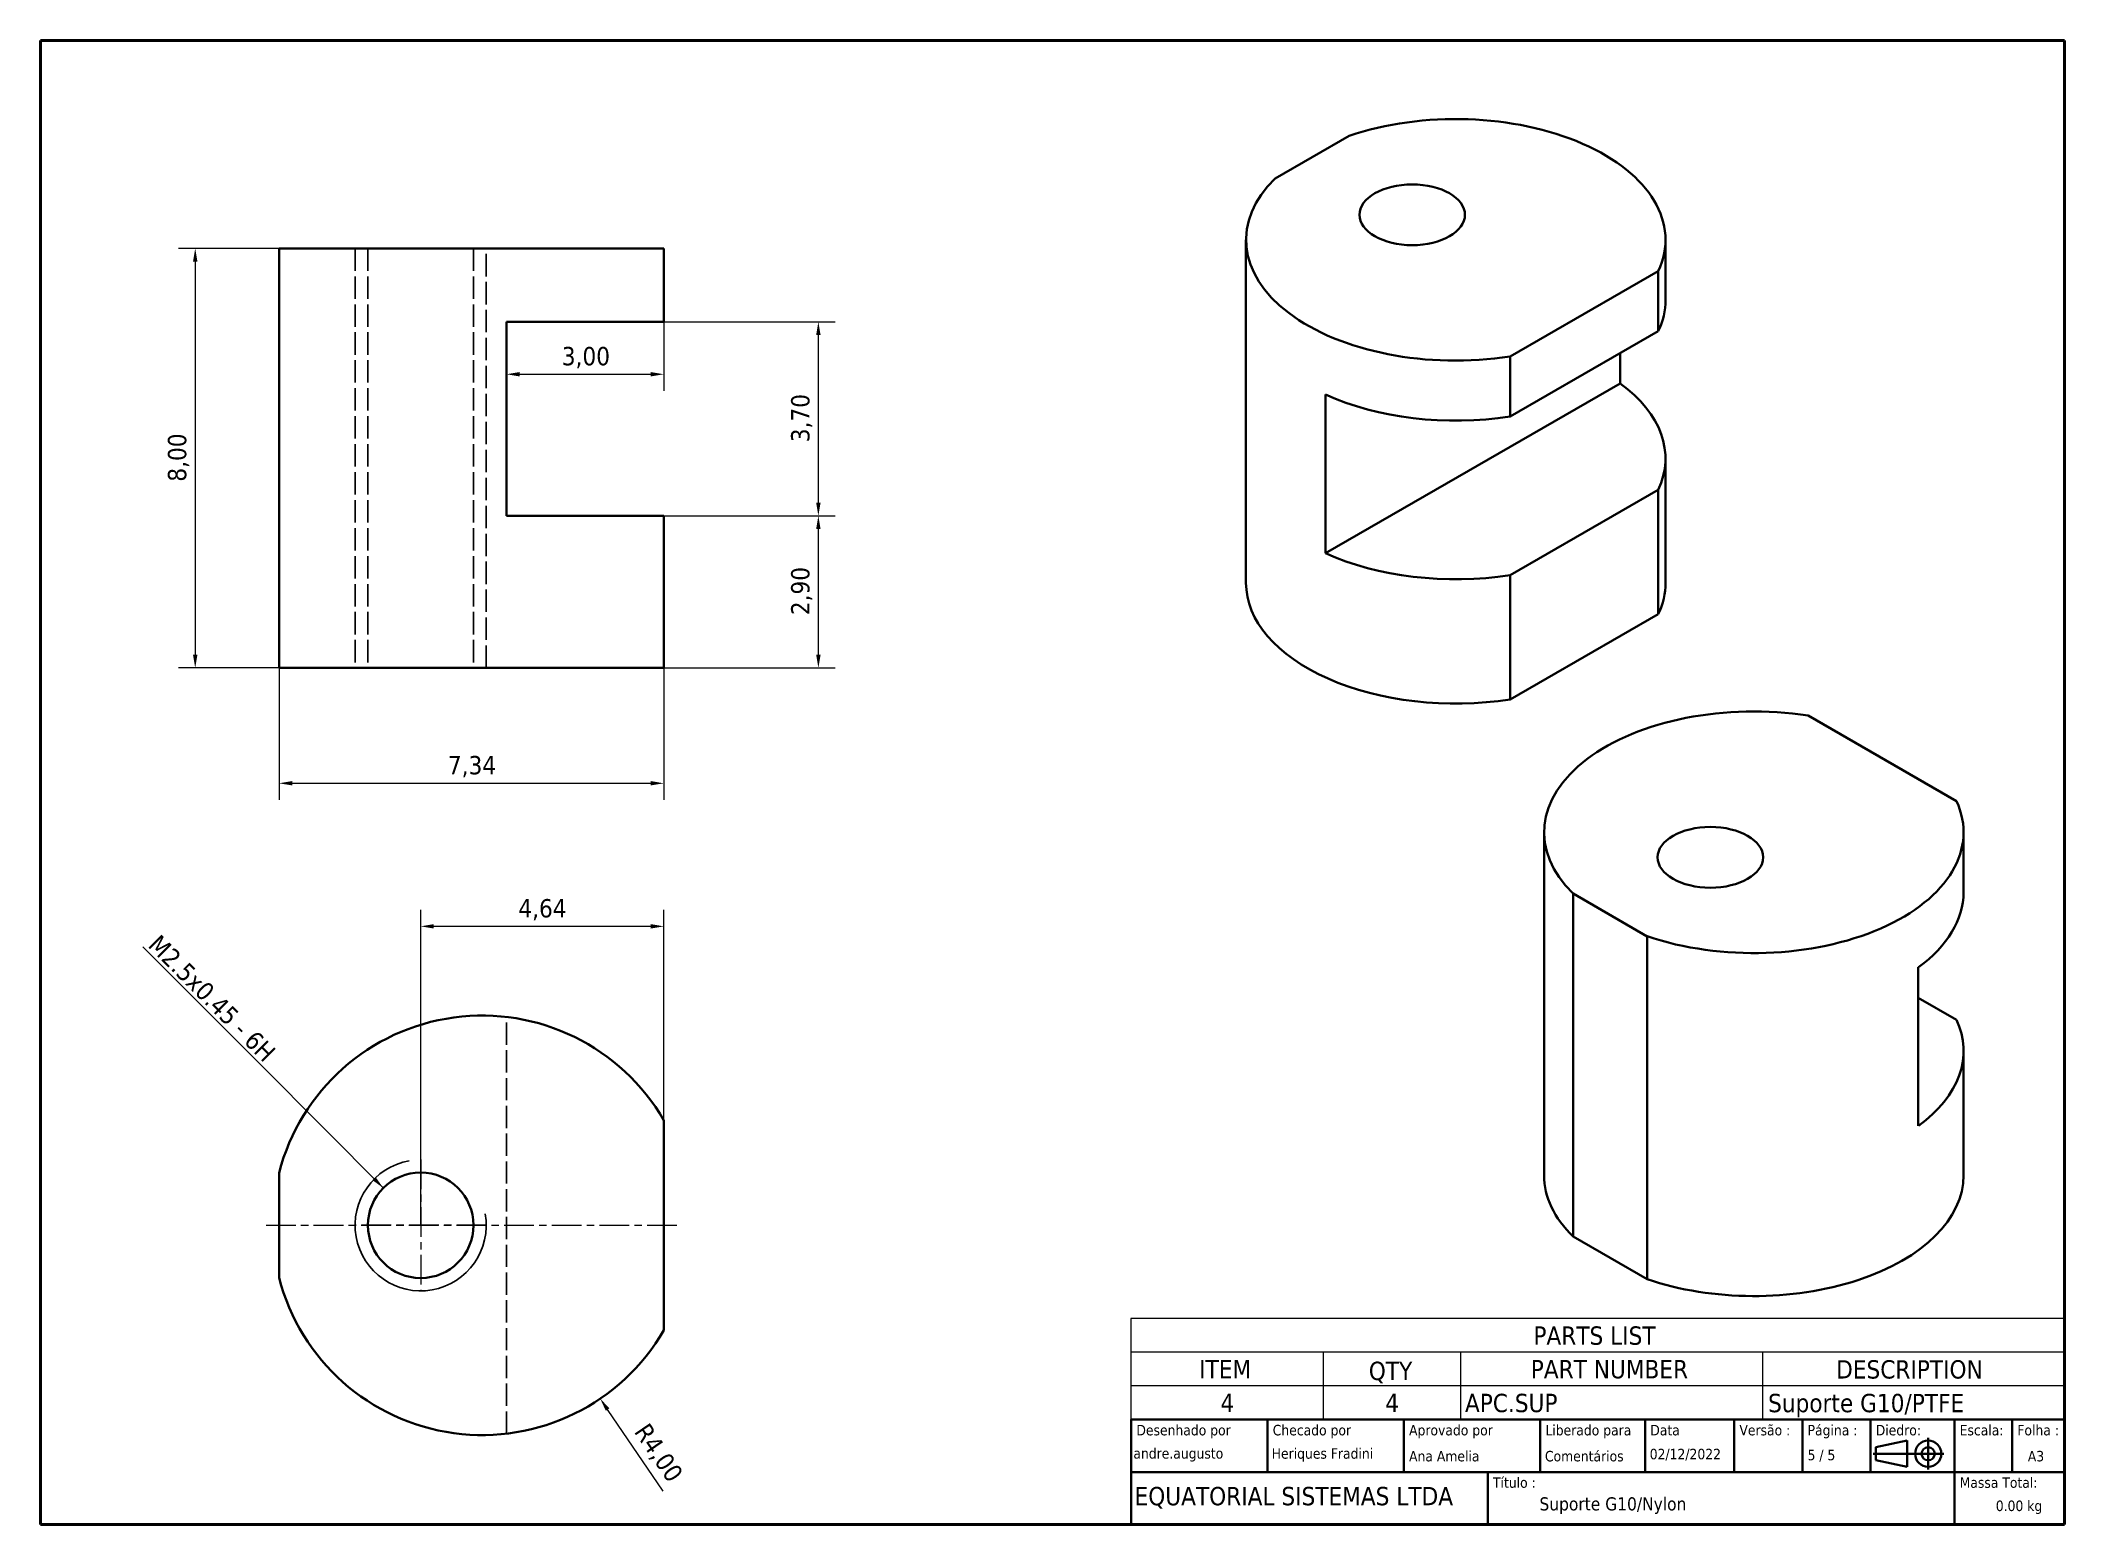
# Model space of a CAD drawing. Header units: millimetres. Extents: x 2.4 to 41, y 0.7 to 29.
import ezdxf
from ezdxf.enums import TextEntityAlignment as Align

# ---------------------------------------------------------------- set-up
doc = ezdxf.new("R2010")
doc.units = ezdxf.units.MM
doc.header["$LTSCALE"] = 0.1
doc.linetypes.add('CHAIN', pattern=[0.3543, 0.2362, -0.0295, 0.0591, -0.0295])
doc.linetypes.add('DASHED', pattern=[0.2068, 0.1655, -0.0413])
for name, color, linetype, lineweight in [('Border (ISO)', 7, 'Continuous', 70), ('Center Mark (ISO)', 7, 'Continuous', 25), ('Centerline (ISO)', 7, 'Continuous', 25), ('Dimension (ISO)', 7, 'Continuous', 25), ('Hidden (ISO)', 7, 'DASHED', 35), ('Symbol (ISO)', 7, 'Continuous', 25), ('Title (ISO)', 7, 'Continuous', 50), ('Visible (ISO)', 7, 'Continuous', 50), ('Visible Narrow (ISO)', 7, 'Continuous', 35)]:
    doc.layers.add(name, color=color, linetype=linetype, lineweight=lineweight)
doc.styles.add('Equatorial 3.5 - Azul', font='tahoma.ttf')
doc.styles.add('Note Text (ISO)', font='tahoma.ttf')
doc.styles.add('Text Style39', font='tahoma.ttf')
doc.styles.add('Text Style41', font='tahoma.ttf')
doc.dimstyles.new('Default (ISO)', dxfattribs={"dimscale": 0.1, "dimtxt": 3.5, "dimasz": 2.5, "dimexe": 3.175, "dimexo": 0, "dimgap": 0.762, "dimtad": 1, "dimrnd": 1e-08, "dimzin": 0, "dimtxsty": 'Note Text (ISO)', "dimcen": 0.09, "dimdle": 10, "dimclrd": 256, "dimclre": 256, "dimclrt": 256, "dimazin": 0, "dimtfac": 1.001486, "dimtmove": 0, "dimatfit": 3, "dimfxl": 1, "dimtolj": 1, "dimtzin": 0, "dimlwd": -1, "dimlwe": -1, "dimarcsym": 0})
doc.dimstyles.new('Default (ISO)$7', dxfattribs={"dimscale": 0.1, "dimtxt": 3.5, "dimasz": 2.5, "dimexe": 3.175, "dimexo": 0, "dimgap": 0.762, "dimtad": 1, "dimrnd": 1e-08, "dimzin": 0, "dimtxsty": 'Note Text (ISO)', "dimcen": 0.09, "dimdle": 10, "dimclrd": 256, "dimclre": 256, "dimclrt": 256, "dimazin": 0, "dimtfac": 1.001486, "dimtmove": 0, "dimatfit": 3, "dimfxl": 1, "dimtolj": 1, "dimtzin": 0, "dimlwd": -1, "dimlwe": -1, "dimarcsym": 0})

# ---------------------------------------------------------------- blocks, each defined once
blk = doc.blocks.new('Borders A4_A3_A2')
at = {"layer": 'Border (ISO)'}
for p, q in [((24, 290), (410, 290)), ((24, 7), (24, 290)), ((410, 290), (410, 7)), ((410, 7), (24, 7))]:
    blk.add_line(p, q, dxfattribs=at)
blk = doc.blocks.new('Title Blocks ISO')
at = {"layer": 'Title (ISO)'}
for p, q in [((270.07, 120), (92.07, 120)), ((92.07, 120), (92.07, 100)), ((118.07, 110), (118.07, 120)), ((144.07, 110), (144.07, 120)), ((170.07, 110), (170.07, 120)), ((190.07, 110), (190.07, 120)), ((207.07, 120), (207.07, 110)), ((220.07, 120), (220.07, 110)), ((233.07, 110), (233.07, 120)), ((249.07, 120), (249.07, 110)), ((260.07, 120), (260.07, 110)), ((270.07, 100), (270.07, 120)), ((234.07, 114.75), (240.07, 116)), ((240.07, 116), (240.07, 111)), ((244.07, 116.5), (244.07, 110.5)), ((233.57, 113.5), (247.07, 113.5)), ((234.07, 114.75), (234.07, 112.25)), ((234.07, 112.25), (240.07, 111)), ((92.07, 110), (270.07, 110)), ((160.07, 110), (160.07, 100)), ((249.07, 110), (249.07, 100)), ((92.07, 100), (270.07, 100))]:
    blk.add_line(p, q, dxfattribs=at)
for radius in [2.5, 1.25]:
    blk.add_circle((244.07, 113.5), radius, dxfattribs=at)
at = {"layer": 'Title (ISO)', "style": 'Text Style41'}
for s, p in [('Desenhado por', (93.07, 119)), ('Checado por', (119.07, 119)), ('Aprovado por', (145.07, 119)), ('Data', (191.07, 119)), ('Versão :', (208.07, 119)), ('Página :', (221.07, 119)), ('Título :', (161.07, 109))]:
    blk.add_text(s, height=2, dxfattribs=at).set_placement(p, align=Align.TOP_LEFT)
at = {"layer": 'Title (ISO)', "char_height": 2, "style": 'Note Text (ISO)'}
for s, insert, attachment_point in [('\\fTahoma|b0|i0;\\H2.0000;Liberado para', (171.07, 119), 1), ('\\fTahoma|b0|i0;\\H2.0000;Diedro:', (234.07, 119), 1), ('\\fTahoma|b0|i0;\\H2.0000;Escala:', (250.07, 119), 1), ('\\fTahoma|b0|i0;\\H2.0000;Folha :', (261.07, 119), 1), ('\\fTahoma|b0|i0;\\H2.0000;5 / 5 ', (221.07, 112), 7), ('\\fTahoma|b0|i0;\\H2.0000;Massa Total:', (250.07, 109), 1)]:
    blk.add_mtext(s, dxfattribs=dict(at, insert=insert, attachment_point=attachment_point))
at = {"layer": 'Title (ISO)'}
for tag, p, height, style in [('AUTHOR_001', (92.49, 112.57), 2, 'Text Style41'), ('CHECKED_BY_001', (118.87, 112.55), 2, 'Text Style41'), ('ENG_APPROVED_BY_001', (145.07, 112.04), 2, 'Text Style41'), ('STATUS_001', (170.98, 112.04), 2, 'Text Style41'), ('CREATION_DATE_001', (190.96, 112.44), 2, 'Text Style41'), ('Sheet_Size_001', (263.07, 112.04), 2, 'Text Style41'), ('COMPANY_001', (92.72, 103.67), 3.5, 'Note Text (ISO)'), ('TITLE_001', (169.94, 102.69), 2.5, 'Text Style39'), ('MASS\\P2;_001', (256.96, 102.57), 2, 'Text Style41')]:
    blk.add_attdef(tag, p, '', height=height, dxfattribs=dict(at, style=style))
at = {"layer": 'Title (ISO)', "style": 'Text Style41'}
blk.add_attdef('REVISION_NUMBER', text='', height=2, dxfattribs=at).set_placement((208.07, 112), align=Align.BOTTOM_LEFT)
blk = doc.blocks.new('*D6')
at = {"layer": 'Defpoints', "color": 0, "transparency": 16777216}
for p in [(6.951, 25.035), (5.351, 17.035), (6.951, 17.035)]:
    blk.add_point(p, dxfattribs=at)
at = {"layer": 'Dimension (ISO)', "transparency": 16777216}
for p, q in [((6.951, 25.035), (5.033, 25.035)), ((5.351, 24.785), (5.351, 17.285)), ((6.951, 17.035), (5.033, 17.035))]:
    blk.add_line(p, q, dxfattribs=at)
for points in [[(5.309, 24.785), (5.393, 24.785), (5.351, 25.035)], [(5.309, 17.285), (5.393, 17.285), (5.351, 17.035)]]:
    blk.add_solid(points, dxfattribs=at)
at = {"layer": 'Dimension (ISO)', "transparency": 16777216, "insert": (4.83, 20.587), "char_height": 0.35, "attachment_point": 1, "rotation": 90, "style": 'Note Text (ISO)'}
blk.add_mtext('\\A1;8,00', dxfattribs=at)
blk = doc.blocks.new('*D7')
at = {"layer": 'Defpoints', "color": 0, "transparency": 16777216}
for p in [(6.951, 17.035), (14.288, 17.035), (14.288, 14.835)]:
    blk.add_point(p, dxfattribs=at)
at = {"layer": 'Dimension (ISO)', "transparency": 16777216}
for p, q in [((6.951, 17.035), (6.951, 14.518)), ((14.288, 17.035), (14.288, 14.518)), ((7.201, 14.835), (14.038, 14.835))]:
    blk.add_line(p, q, dxfattribs=at)
for points in [[(7.201, 14.877), (7.201, 14.794), (6.951, 14.835)], [(14.038, 14.877), (14.038, 14.794), (14.288, 14.835)]]:
    blk.add_solid(points, dxfattribs=at)
at = {"layer": 'Dimension (ISO)', "transparency": 16777216, "insert": (10.17, 15.356), "char_height": 0.35, "attachment_point": 1, "style": 'Note Text (ISO)'}
blk.add_mtext('\\A1;7,34', dxfattribs=at)
blk = doc.blocks.new('*D8')
at = {"layer": 'Defpoints', "color": 0, "transparency": 16777216}
for p in [(14.288, 23.635), (17.235, 23.635), (14.288, 19.935)]:
    blk.add_point(p, dxfattribs=at)
at = {"layer": 'Dimension (ISO)', "transparency": 16777216}
for p, q in [((14.288, 23.635), (17.553, 23.635)), ((17.235, 20.185), (17.235, 23.385)), ((14.288, 19.935), (17.553, 19.935))]:
    blk.add_line(p, q, dxfattribs=at)
for points in [[(17.193, 23.385), (17.277, 23.385), (17.235, 23.635)], [(17.193, 20.185), (17.277, 20.185), (17.235, 19.935)]]:
    blk.add_solid(points, dxfattribs=at)
at = {"layer": 'Dimension (ISO)', "transparency": 16777216, "insert": (16.715, 21.339), "char_height": 0.35, "attachment_point": 1, "rotation": 90, "style": 'Note Text (ISO)'}
blk.add_mtext('\\A1;3,70', dxfattribs=at)
blk = doc.blocks.new('*D9')
at = {"layer": 'Defpoints', "color": 0, "transparency": 16777216}
for p in [(11.288, 23.635), (14.288, 23.635), (14.288, 22.635)]:
    blk.add_point(p, dxfattribs=at)
at = {"layer": 'Dimension (ISO)', "transparency": 16777216}
for p, q in [((11.288, 23.635), (11.288, 22.318)), ((14.288, 23.635), (14.288, 22.318)), ((11.538, 22.635), (14.038, 22.635))]:
    blk.add_line(p, q, dxfattribs=at)
for points in [[(11.538, 22.677), (11.538, 22.594), (11.288, 22.635)], [(14.038, 22.677), (14.038, 22.594), (14.288, 22.635)]]:
    blk.add_solid(points, dxfattribs=at)
at = {"layer": 'Dimension (ISO)', "transparency": 16777216, "insert": (12.342, 23.156), "char_height": 0.35, "attachment_point": 1, "style": 'Note Text (ISO)'}
blk.add_mtext('\\A1;3,00', dxfattribs=at)
blk = doc.blocks.new('*D10')
at = {"layer": 'Defpoints', "color": 0, "transparency": 16777216}
for p in [(10.824, 6.406), (13.075, 3.099)]:
    blk.add_point(p, dxfattribs=at)
at = {"layer": 'Dimension (ISO)', "transparency": 16777216}
blk.add_line((14.275, 1.338), (13.216, 2.893), dxfattribs=at)
blk.add_solid([(13.25, 2.916), (13.181, 2.869), (13.075, 3.099)], dxfattribs=at)
at = {"layer": 'Dimension (ISO)', "transparency": 16777216, "insert": (13.999, 2.667), "char_height": 0.35, "attachment_point": 1, "rotation": 304.2525, "style": 'Note Text (ISO)'}
blk.add_mtext('\\A1;R4,00', dxfattribs=at)
blk = doc.blocks.new('*D11')
at = {"layer": 'Defpoints', "color": 0, "transparency": 16777216}
for p in [(14.288, 19.935), (17.235, 19.935), (14.288, 17.035)]:
    blk.add_point(p, dxfattribs=at)
at = {"layer": 'Dimension (ISO)', "transparency": 16777216}
for p, q in [((14.288, 19.935), (17.553, 19.935)), ((17.235, 17.285), (17.235, 19.685)), ((14.288, 17.035), (17.553, 17.035))]:
    blk.add_line(p, q, dxfattribs=at)
for points in [[(17.193, 19.685), (17.277, 19.685), (17.235, 19.935)], [(17.193, 17.285), (17.277, 17.285), (17.235, 17.035)]]:
    blk.add_solid(points, dxfattribs=at)
at = {"layer": 'Dimension (ISO)', "transparency": 16777216, "insert": (16.715, 18.041), "char_height": 0.35, "attachment_point": 1, "rotation": 90, "style": 'Note Text (ISO)'}
blk.add_mtext('\\A1;2,90', dxfattribs=at)
blk = doc.blocks.new('*D12')
at = {"layer": 'Defpoints', "color": 0, "transparency": 16777216}
for p in [(9.651, 12.107), (14.288, 8.406), (9.651, 6.406)]:
    blk.add_point(p, dxfattribs=at)
at = {"layer": 'Dimension (ISO)', "transparency": 16777216}
for p, q in [((9.651, 6.406), (9.651, 12.424)), ((14.288, 8.406), (14.288, 12.424)), ((14.038, 12.107), (9.901, 12.107))]:
    blk.add_line(p, q, dxfattribs=at)
for points in [[(9.901, 12.149), (9.901, 12.065), (9.651, 12.107)], [(14.038, 12.149), (14.038, 12.065), (14.288, 12.107)]]:
    blk.add_solid(points, dxfattribs=at)
at = {"layer": 'Dimension (ISO)', "transparency": 16777216, "insert": (11.513, 12.627), "char_height": 0.35, "attachment_point": 1, "style": 'Note Text (ISO)'}
blk.add_mtext('\\A1;4,64', dxfattribs=at)
blk = doc.blocks.new('PARTS LIST5')
at = {"layer": 'Symbol (ISO)'}
for p, q in [((410, 46.27), (231.93, 46.27)), ((231.93, 46.27), (231.93, 39.85)), ((410, 46.27), (410, 39.85)), ((410, 39.85), (231.93, 39.85)), ((231.93, 39.85), (231.93, 33.42)), ((268.59, 39.85), (268.59, 33.42)), ((294.78, 39.85), (294.78, 33.42)), ((352.39, 39.85), (352.39, 33.42)), ((410, 39.85), (410, 33.42)), ((410, 33.42), (231.93, 33.42)), ((231.93, 33.42), (231.93, 27)), ((268.59, 33.42), (268.59, 27)), ((294.78, 33.42), (294.78, 27)), ((352.39, 33.42), (352.39, 27)), ((410, 33.42), (410, 27)), ((410, 27), (231.93, 27))]:
    blk.add_line(p, q, dxfattribs=at)
at = {"layer": 'Symbol (ISO)', "char_height": 3.5, "attachment_point": 7, "style": 'Equatorial 3.5 - Azul'}
for s, insert in [('PARTS LIST', (308.71, 41.21)), ('ITEM', (244.97, 34.88)), ('QTY', (277.32, 33.93)), ('PART NUMBER', (308.21, 34.81)), ('DESCRIPTION', (366.45, 34.77)), ('4', (249.04, 28.46)), ('4', (280.47, 28.46)), ('APC.SUP', (295.66, 28.36)), ('Suporte G10/PTFE', (353.47, 27.42))]:
    blk.add_mtext(s, dxfattribs=dict(at, insert=insert))

msp = doc.modelspace()

# ---------------------------------------------------------------- linework, layer by layer
at = {"layer": 'Center Mark (ISO)', "linetype": 'CHAIN', "ltscale": 23.990969}
for p, q in [((9.651, 7.662), (9.651, 5.149)), ((10.907, 6.406), (8.394, 6.406))]:
    msp.add_line(p, q, dxfattribs=at)
at = {"layer": 'Centerline (ISO)', "linetype": 'CHAIN', "ltscale": 23.990969}
msp.add_line((6.701, 6.406), (14.538, 6.406), dxfattribs=at)
at = {"layer": 'Hidden (ISO)', "ltscale": 25.789812}
for p, q in [((8.401, 25.035), (8.401, 17.035)), ((8.644, 25.035), (8.644, 17.035)), ((10.657, 25.035), (10.657, 17.035)), ((10.901, 17.035), (10.901, 25.035))]:
    msp.add_line(p, q, dxfattribs=at)
at = {"layer": 'Hidden (ISO)', "ltscale": 25.615635}
msp.add_line((11.288, 2.433), (11.288, 10.379), dxfattribs=at)
at = {"layer": 'Visible (ISO)'}
for p, q in [((27.358, 27.182), (25.944, 26.368)), ((25.39, 18.658), (25.39, 25.198)), ((33.39, 24.053), (33.39, 25.198)), ((14.288, 25.035), (6.951, 25.035)), ((6.951, 17.035), (6.951, 25.035)), ((14.288, 23.635), (14.288, 25.035)), ((30.425, 22.973), (33.253, 24.602)), ((33.253, 23.457), (33.253, 24.602)), ((11.288, 19.935), (11.288, 23.635)), ((14.288, 23.635), (11.288, 23.635)), ((30.425, 21.828), (33.253, 23.457)), ((30.425, 21.828), (30.425, 22.973)), ((32.527, 23.039), (32.527, 22.457)), ((32.527, 22.457), (26.908, 19.222)), ((26.908, 19.222), (26.908, 22.247)), ((33.39, 18.658), (33.39, 21.029)), ((33.253, 20.432), (30.425, 18.804)), ((33.253, 18.061), (33.253, 20.432)), ((11.288, 19.935), (14.288, 19.935)), ((14.288, 17.035), (14.288, 19.935)), ((30.425, 16.433), (30.425, 18.804)), ((30.425, 16.433), (33.253, 18.061)), ((14.288, 17.035), (6.951, 17.035)), ((38.939, 14.497), (36.11, 16.126)), ((31.075, 7.36), (31.075, 13.901)), ((39.075, 12.756), (39.075, 13.901)), ((31.629, 12.731), (33.043, 11.916)), ((31.629, 6.19), (31.629, 12.731)), ((33.043, 5.376), (33.043, 11.916)), ((38.212, 8.302), (38.212, 11.327)), ((38.212, 10.745), (38.939, 10.327)), ((39.075, 7.36), (39.075, 9.731)), ((14.288, 4.406), (14.288, 8.406)), ((6.951, 7.406), (6.951, 5.406)), ((31.629, 6.19), (33.043, 5.376))]:
    msp.add_line(p, q, dxfattribs=at)
msp.add_circle((9.651, 6.406), 1.006, dxfattribs=at)
for start, end in [(30, 165.5225), (194.4775, 330)]:
    msp.add_arc((10.824, 6.406), 4, start, end, dxfattribs=at)
for centre, major_axis, start_param, end_param in [((29.39, 25.198), (4, 0), 6.021386, 8.3867), ((29.39, 25.198), (-4, 0), 5.750467, 8.115781), ((29.39, 24.053), (4, 0), 6.021386, 6.283185), ((29.39, 21.029), (4, 0), 6.021386, 6.952296), ((29.39, 24.053), (4, 0), 4.043278, 4.974188), ((29.39, 21.029), (-4, 0), 0.901685, 1.832596), ((29.39, 18.658), (-4, 0), 0, 1.832596), ((29.39, 18.658), (4, 0), 6.021386, 6.283185), ((35.075, 13.901), (-4, 0), 4.45059, 6.815903), ((35.075, 13.901), (4, 0), 4.179671, 6.544985), ((35.075, 12.756), (4, 0), 5.614074, 6.283185), ((35.075, 9.731), (4, 0), 5.614074, 6.544985), ((35.075, 7.36), (-4, 0), 0, 0.532718), ((35.075, 7.36), (4, 0), 4.179671, 6.283185)]:
    msp.add_ellipse(centre, major_axis=major_axis, ratio=0.575862, start_param=start_param, end_param=end_param, dxfattribs=at)
for centre, major_axis in [((28.56, 25.676), (-1.006, 0)), ((34.246, 13.423), (1.006, 0))]:
    msp.add_ellipse(centre, major_axis=major_axis, ratio=0.575862, dxfattribs=at)
at = {"layer": 'Visible Narrow (ISO)'}
msp.add_arc((9.651, 6.406), 1.25, 100, 10, dxfattribs=at)

# ---------------------------------------------------------------- block references
at = {"xscale": 0.1, "yscale": 0.1, "zscale": 0.1}
msp.add_blockref('Borders A4_A3_A2', (0, 0), dxfattribs=at)
msp.add_blockref('Title Blocks ISO', (13.993, -9.3), dxfattribs=at).add_auto_attribs({'COMPANY_001': 'EQUATORIAL SISTEMAS LTDA', 'AUTHOR_001': 'andre.augusto', 'CHECKED_BY_001': 'Heriques Fradini', 'ENG_APPROVED_BY_001': 'Ana Amelia', 'CREATION_DATE_001': '02/12/2022', 'STATUS_001': 'Comentários', 'MASS\\P2;_001': '0.00 kg', 'TITLE_001': 'Suporte G10/Nylon', 'Sheet_Size_001': 'A3'})
at = {"layer": 'Symbol (ISO)', "xscale": 0.1, "yscale": 0.1, "zscale": 0.1}
msp.add_blockref('PARTS LIST5', (0, 0), dxfattribs=at)

# ---------------------------------------------------------------- texts
at = {"layer": 'Symbol (ISO)', "insert": (6.661, 9.489), "char_height": 0.35, "width": 3.30984, "attachment_point": 9, "rotation": 315, "line_spacing_factor": 0.6125, "style": 'Note Text (ISO)'}
msp.add_mtext('{M2.5x0.45 - 6H}', dxfattribs=at)

# ---------------------------------------------------------------- dimensions: what is measured, and where the dimension line sits
at = {"layer": 'Dimension (ISO)'}
for base, p1, p2, angle, picture, middle in [((5.351, 17.035), (6.951, 25.035), (6.951, 17.035), 270, '*D6', (5.351, 21.035)), ((14.288, 22.635), (11.288, 23.635), (14.288, 23.635), 180, '*D9', (12.788, 22.635)), ((17.235, 23.635), (14.288, 19.935), (14.288, 23.635), 90, '*D8', (17.235, 21.785)), ((17.235, 19.935), (14.288, 17.035), (14.288, 19.935), 270, '*D11', (17.235, 18.485))]:
    dim = msp.add_linear_dim(base=base, p1=p1, p2=p2, angle=angle, dimstyle='Default (ISO)', override={"dimdec": 2, "dimtp": 0, "dimtm": 0, "dimtdec": 2, "dimtofl": 0, "dimatfit": 1}, dxfattribs=at)
    dim.commit()
    dim.dimension.update_dxf_attribs({"geometry": picture, "text_midpoint": middle, "dimtype": 160})
for base, p1, p2, picture, middle in [((14.288, 14.835), (6.951, 17.035), (14.288, 17.035), '*D7', (10.619, 14.835)), ((9.651, 12.107), (14.288, 8.406), (9.651, 6.406), '*D12', (11.969, 12.107))]:
    dim = msp.add_linear_dim(base=base, p1=p1, p2=p2, dimstyle='Default (ISO)', override={"dimdec": 2, "dimtp": 0, "dimtm": 0, "dimtdec": 2, "dimtofl": 0, "dimatfit": 1}, dxfattribs=at)
    dim.commit()
    dim.dimension.update_dxf_attribs({"geometry": picture, "text_midpoint": middle, "dimtype": 160})
dim = msp.add_radius_dim(center=(10.824, 6.406), mpoint=(13.075, 3.099), dimstyle='Default (ISO)', override={"dimdec": 2, "dimcen": 0, "dimtp": 0, "dimtm": 0, "dimtdec": 2, "dimtofl": 0}, dxfattribs=at)
dim.commit()
dim.dimension.update_dxf_attribs({"geometry": '*D10', "text_midpoint": (13.9, 1.888), "dimtype": 164})

# ---------------------------------------------------------------- leaders
at = {"layer": 'Symbol (ISO)', "annotation_type": 0, "has_hookline": 1, "hookline_direction": 1, "text_width": 3.207, "horizontal_direction": (0.707107, -0.707107, 0)}
msp.add_leader([(8.939, 7.117), (6.62, 9.447)], dimstyle='Default (ISO)$7', override={"dimgap": 0, "dimtad": 1}, dxfattribs=at)

doc.saveas('drawing.dxf')
